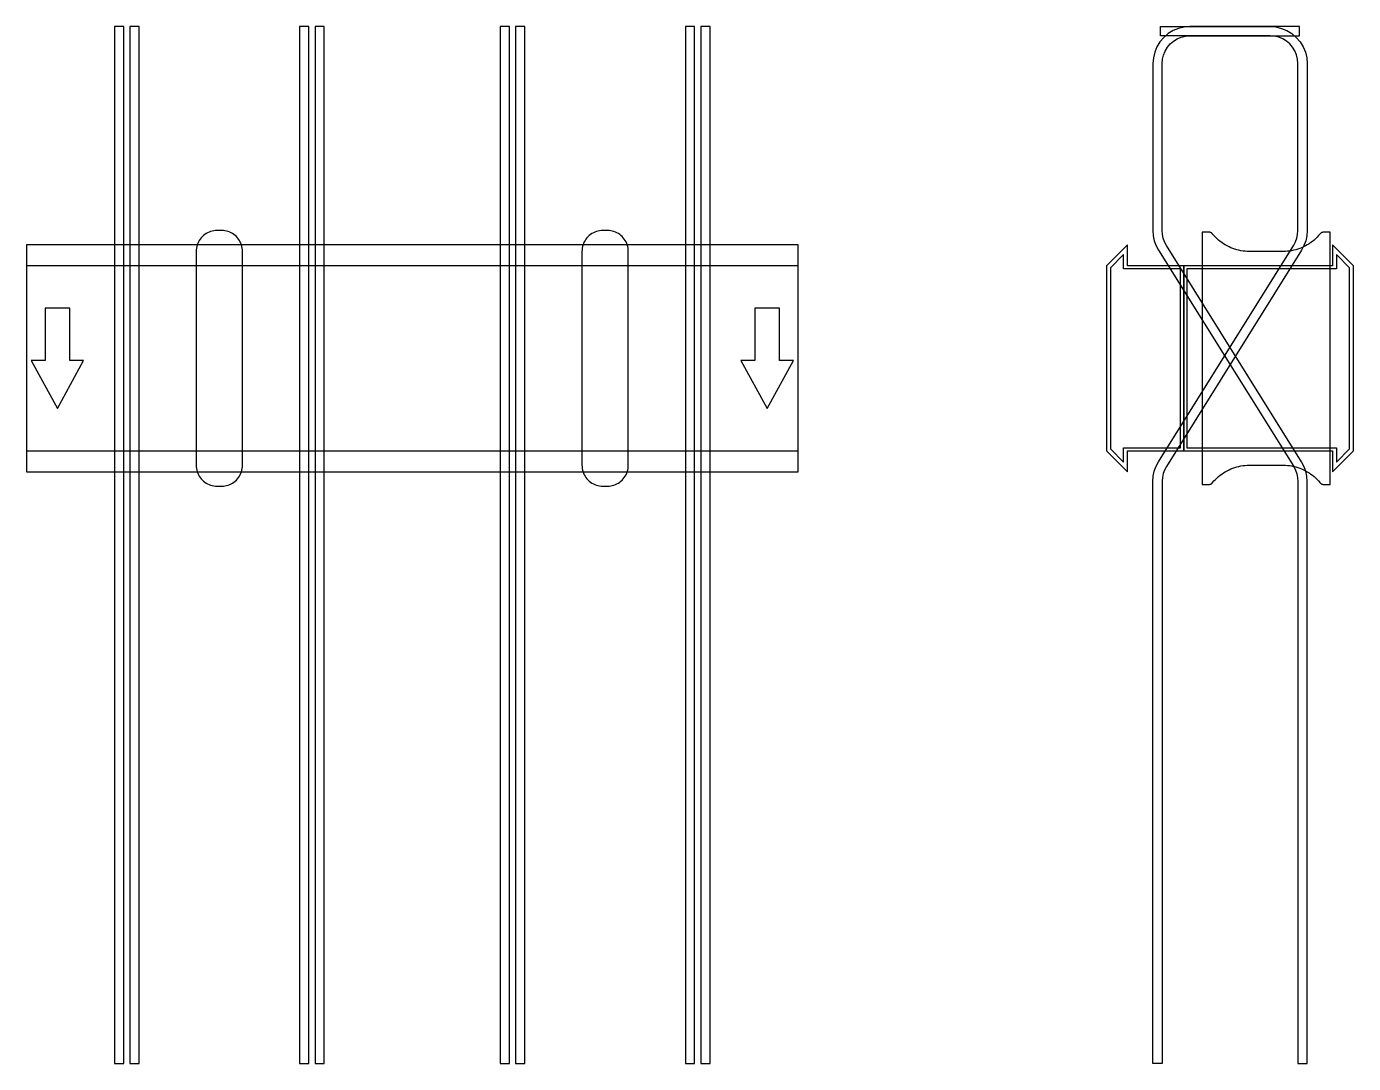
# Model space of a CAD drawing. Extents: x 0 to 860, y -457 to 215.
import ezdxf

# ---------------------------------------------------------------- set-up
doc = ezdxf.new("R2010")
doc.units = 0
doc.layers.add('Halfen', color=7, linetype='CONTINUOUS')

msp = doc.modelspace()

# ---------------------------------------------------------------- linework, layer by layer
at = {"layer": 'Halfen', "color": 7}
for points in [[(730, -456.898), (730, -79.686), (730.234, -76.346), (730.93, -73.071), (732.075, -69.925), (733.647, -66.968), (821.265, 73.25), (822.444, 75.467), (823.303, 77.827), (823.825, 80.283), (824, 82.788), (824, 191), (823.778, 193.816), (823.119, 196.562), (822.038, 199.172), (820.562, 201.58), (818.728, 203.728), (816.58, 205.562), (814.172, 207.038), (811.562, 208.119), (808.816, 208.778), (806, 209), (735, 209), (735, 215), (806, 215), (809.754, 214.705), (813.416, 213.825), (816.896, 212.384), (820.107, 210.416), (822.971, 207.971), (825.416, 205.107), (827.384, 201.896), (828.825, 198.416), (829.705, 194.754), (830, 191), (830, 82.788), (829.766, 79.448), (829.07, 76.173), (827.925, 73.027), (826.353, 70.07), (738.735, -70.148), (737.556, -72.365), (736.697, -74.725), (736.175, -77.181), (736, -79.686), (736, -456.898)], [(63, -456.927), (63, 214.971), (57, 214.971), (57, -456.927)], [(73, -456.927), (73, 214.971), (67, 214.971), (67, -456.927)], [(183, -456.927), (183, 214.971), (177, 214.971), (177, -456.927)], [(193, -456.927), (193, 214.971), (187, 214.971), (187, -456.927)], [(313, -456.927), (313, 214.971), (307, 214.971), (307, -456.927)], [(323, -456.927), (323, 214.971), (317, 214.971), (317, -456.927)], [(433, -456.927), (433, 214.971), (427, 214.971), (427, -456.927)], [(443, -456.927), (443, 214.971), (437, 214.971), (437, -456.927)], [(830, -456.927), (830, -79.715), (829.766, -76.375), (829.07, -73.1), (827.925, -69.953), (826.353, -66.997), (738.735, 73.221), (737.556, 75.438), (736.697, 77.798), (736.175, 80.255), (736, 82.76), (736, 190.971), (736.222, 193.787), (736.881, 196.534), (737.962, 199.143), (739.438, 201.551), (741.272, 203.699), (743.42, 205.534), (745.828, 207.009), (748.438, 208.09), (751.184, 208.75), (754, 208.971), (825, 208.971), (825, 214.971), (754, 214.971), (750.246, 214.676), (746.584, 213.797), (743.104, 212.355), (739.893, 210.388), (737.029, 207.942), (734.584, 205.078), (732.616, 201.867), (731.175, 198.388), (730.295, 194.726), (730, 190.971), (730, 82.76), (730.234, 79.419), (730.93, 76.144), (732.075, 72.998), (733.647, 70.042), (821.265, -70.177), (822.444, -72.394), (823.303, -74.754), (823.825, -77.21), (824, -79.715), (824, -456.927)], [(140, -69.3), (140, -56.8), (140, 69.3), (139.958, 70.359), (139.834, 71.412), (139.627, 72.452), (139.339, 73.472), (138.972, 74.466), (138.529, 75.429), (138.011, 76.354), (137.422, 77.235), (136.765, 78.068), (136.046, 78.846), (135.268, 79.565), (134.435, 80.222), (133.554, 80.811), (132.629, 81.329), (131.666, 81.772), (130.672, 82.139), (129.652, 82.427), (128.612, 82.634), (127.559, 82.758), (126.5, 82.8), (123.5, 82.8), (122.441, 82.758), (121.388, 82.634), (120.348, 82.427), (119.328, 82.139), (118.334, 81.772), (117.371, 81.329), (116.446, 80.811), (115.565, 80.222), (114.732, 79.565), (113.954, 78.846), (113.235, 78.068), (112.578, 77.235), (111.989, 76.354), (111.471, 75.429), (111.028, 74.466), (110.661, 73.472), (110.373, 72.452), (110.166, 71.412), (110.042, 70.359), (110, 69.3), (110, -56.8), (110, -69.3), (110.042, -70.359), (110.166, -71.412), (110.373, -72.452), (110.661, -73.472), (111.028, -74.466), (111.471, -75.429), (111.989, -76.354), (112.578, -77.235), (113.235, -78.068), (113.954, -78.846), (114.732, -79.565), (115.565, -80.222), (116.446, -80.811), (117.371, -81.329), (118.334, -81.772), (119.328, -82.139), (120.348, -82.427), (121.388, -82.634), (122.441, -82.758), (123.5, -82.8), (126.5, -82.8), (127.559, -82.758), (128.612, -82.634), (129.652, -82.427), (130.672, -82.139), (131.666, -81.772), (132.629, -81.329), (133.554, -80.811), (134.435, -80.222), (135.268, -79.565), (136.046, -78.846), (136.765, -78.068), (137.422, -77.235), (138.011, -76.354), (138.529, -75.429), (138.972, -74.466), (139.339, -73.472), (139.627, -72.452), (139.834, -71.412), (139.958, -70.359), (140, -69.3)], [(390, -69.3), (390, -56.8), (390, 69.3), (389.958, 70.359), (389.834, 71.412), (389.627, 72.452), (389.339, 73.472), (388.972, 74.466), (388.529, 75.429), (388.011, 76.354), (387.422, 77.235), (386.765, 78.068), (386.046, 78.846), (385.268, 79.565), (384.435, 80.222), (383.554, 80.811), (382.629, 81.329), (381.666, 81.772), (380.672, 82.139), (379.652, 82.427), (378.612, 82.634), (377.559, 82.758), (376.5, 82.8), (373.5, 82.8), (372.441, 82.758), (371.388, 82.634), (370.348, 82.427), (369.328, 82.139), (368.334, 81.772), (367.371, 81.329), (366.446, 80.811), (365.565, 80.222), (364.732, 79.565), (363.954, 78.846), (363.235, 78.068), (362.578, 77.235), (361.989, 76.354), (361.471, 75.429), (361.028, 74.466), (360.661, 73.472), (360.373, 72.452), (360.166, 71.412), (360.042, 70.359), (360, 69.3), (360, -56.8), (360, -69.3), (360.042, -70.359), (360.166, -71.412), (360.373, -72.452), (360.661, -73.472), (361.028, -74.466), (361.471, -75.429), (361.989, -76.354), (362.578, -77.235), (363.235, -78.068), (363.954, -78.846), (364.732, -79.565), (365.565, -80.222), (366.446, -80.811), (367.371, -81.329), (368.334, -81.772), (369.328, -82.139), (370.348, -82.427), (371.388, -82.634), (372.441, -82.758), (373.5, -82.8), (376.5, -82.8), (377.559, -82.758), (378.612, -82.634), (379.652, -82.427), (380.672, -82.139), (381.666, -81.772), (382.629, -81.329), (383.554, -80.811), (384.435, -80.222), (385.268, -79.565), (386.046, -78.846), (386.765, -78.068), (387.422, -77.235), (388.011, -76.354), (388.529, -75.429), (388.972, -74.466), (389.339, -73.472), (389.627, -72.452), (389.834, -71.412), (389.958, -70.359), (390, -69.3)], [(845, -81.8), (845, 81.8), (841, 81.8), (840.846, 81.797), (840.691, 81.786), (840.538, 81.769), (840.385, 81.746), (840.234, 81.715), (840.084, 81.678), (839.936, 81.634), (839.789, 81.584), (839.646, 81.527), (839.505, 81.464), (839.366, 81.395), (839.231, 81.32), (839.1, 81.239), (838.972, 81.153), (838.848, 81.06), (838.728, 80.963), (838.613, 80.86), (838.502, 80.752), (838.397, 80.639), (838.296, 80.522), (837.41, 79.491), (836.479, 78.5), (835.505, 77.551), (834.491, 76.646), (833.437, 75.787), (832.347, 74.975), (831.222, 74.211), (830.064, 73.499), (828.876, 72.838), (827.66, 72.23), (826.418, 71.676), (825.153, 71.178), (823.867, 70.736), (822.563, 70.351), (821.243, 70.024), (819.911, 69.756), (818.567, 69.547), (817.216, 69.397), (815.859, 69.307), (814.5, 69.277), (792.5, 69.277), (791.141, 69.307), (789.784, 69.397), (788.433, 69.547), (787.089, 69.756), (785.757, 70.024), (784.437, 70.351), (783.133, 70.736), (781.847, 71.178), (780.582, 71.676), (779.34, 72.23), (778.124, 72.838), (776.936, 73.499), (775.778, 74.211), (774.653, 74.975), (773.563, 75.787), (772.509, 76.646), (771.495, 77.551), (770.521, 78.5), (769.59, 79.491), (768.704, 80.522), (768.603, 80.639), (768.498, 80.752), (768.387, 80.86), (768.272, 80.963), (768.152, 81.06), (768.028, 81.153), (767.9, 81.239), (767.769, 81.32), (767.634, 81.395), (767.495, 81.464), (767.354, 81.527), (767.211, 81.584), (767.064, 81.634), (766.916, 81.678), (766.766, 81.715), (766.615, 81.746), (766.462, 81.769), (766.309, 81.786), (766.154, 81.797), (766, 81.8), (762, 81.8), (762, -81.8), (766, -81.8), (766.154, -81.797), (766.309, -81.786), (766.462, -81.769), (766.615, -81.746), (766.766, -81.715), (766.916, -81.678), (767.064, -81.634), (767.211, -81.584), (767.354, -81.527), (767.495, -81.464), (767.634, -81.395), (767.769, -81.32), (767.9, -81.239), (768.028, -81.153), (768.152, -81.06), (768.272, -80.963), (768.387, -80.86), (768.498, -80.752), (768.603, -80.639), (768.704, -80.522), (769.59, -79.491), (770.521, -78.5), (771.495, -77.551), (772.509, -76.646), (773.563, -75.787), (774.653, -74.975), (775.778, -74.211), (776.936, -73.499), (778.124, -72.838), (779.34, -72.23), (780.582, -71.676), (781.847, -71.178), (783.133, -70.736), (784.437, -70.351), (785.757, -70.024), (787.089, -69.756), (788.433, -69.547), (789.784, -69.397), (791.141, -69.307), (792.5, -69.277), (814.5, -69.277), (815.859, -69.307), (817.216, -69.397), (818.567, -69.547), (819.911, -69.756), (821.243, -70.024), (822.563, -70.351), (823.867, -70.736), (825.153, -71.178), (826.418, -71.676), (827.66, -72.23), (828.876, -72.838), (830.064, -73.499), (831.222, -74.211), (832.347, -74.975), (833.437, -75.787), (834.491, -76.646), (835.505, -77.551), (836.479, -78.5), (837.41, -79.491), (838.296, -80.522), (838.397, -80.639), (838.502, -80.752), (838.613, -80.86), (838.728, -80.963), (838.848, -81.06), (838.972, -81.153), (839.1, -81.239), (839.231, -81.32), (839.366, -81.395), (839.505, -81.464), (839.646, -81.527), (839.789, -81.584), (839.936, -81.634), (840.084, -81.678), (840.234, -81.715), (840.385, -81.746), (840.538, -81.769), (840.691, -81.786), (840.846, -81.797), (841, -81.8)], [(0, -73.5), (500, -73.5), (500, 73.5), (0, 73.5)], [(750, -60), (750, 60), (713.5, 60), (713.5, 73.5), (700, 60), (700, -60), (713.5, -73.5), (713.5, -60)], [(860, -60), (860, 60), (846.5, 73.5), (846.5, 60), (750, 60), (750, -60), (846.5, -60), (846.5, -73.5)], [(748, -58), (748, 58), (711, 58), (711, 67.25), (702.5, 58.75), (702.5, -58.75), (711, -67.25), (711, -58)], [(857.5, -58.75), (857.5, 58.75), (849, 67.25), (849, 58), (752, 58), (752, -58), (849, -58), (849, -67.25)], [(0, -60), (500, -60), (500, 60), (0, 60)], [(20, -32.5), (37, -1.5), (28, -1.5), (28, 32.5), (12, 32.5), (12, -1.5), (3, -1.5)], [(480, -32.5), (497, -1.5), (488, -1.5), (488, 32.5), (472, 32.5), (472, -1.5), (463, -1.5)]]:
    msp.add_lwpolyline(points, close=True, dxfattribs=at)

doc.saveas('drawing.dxf')
